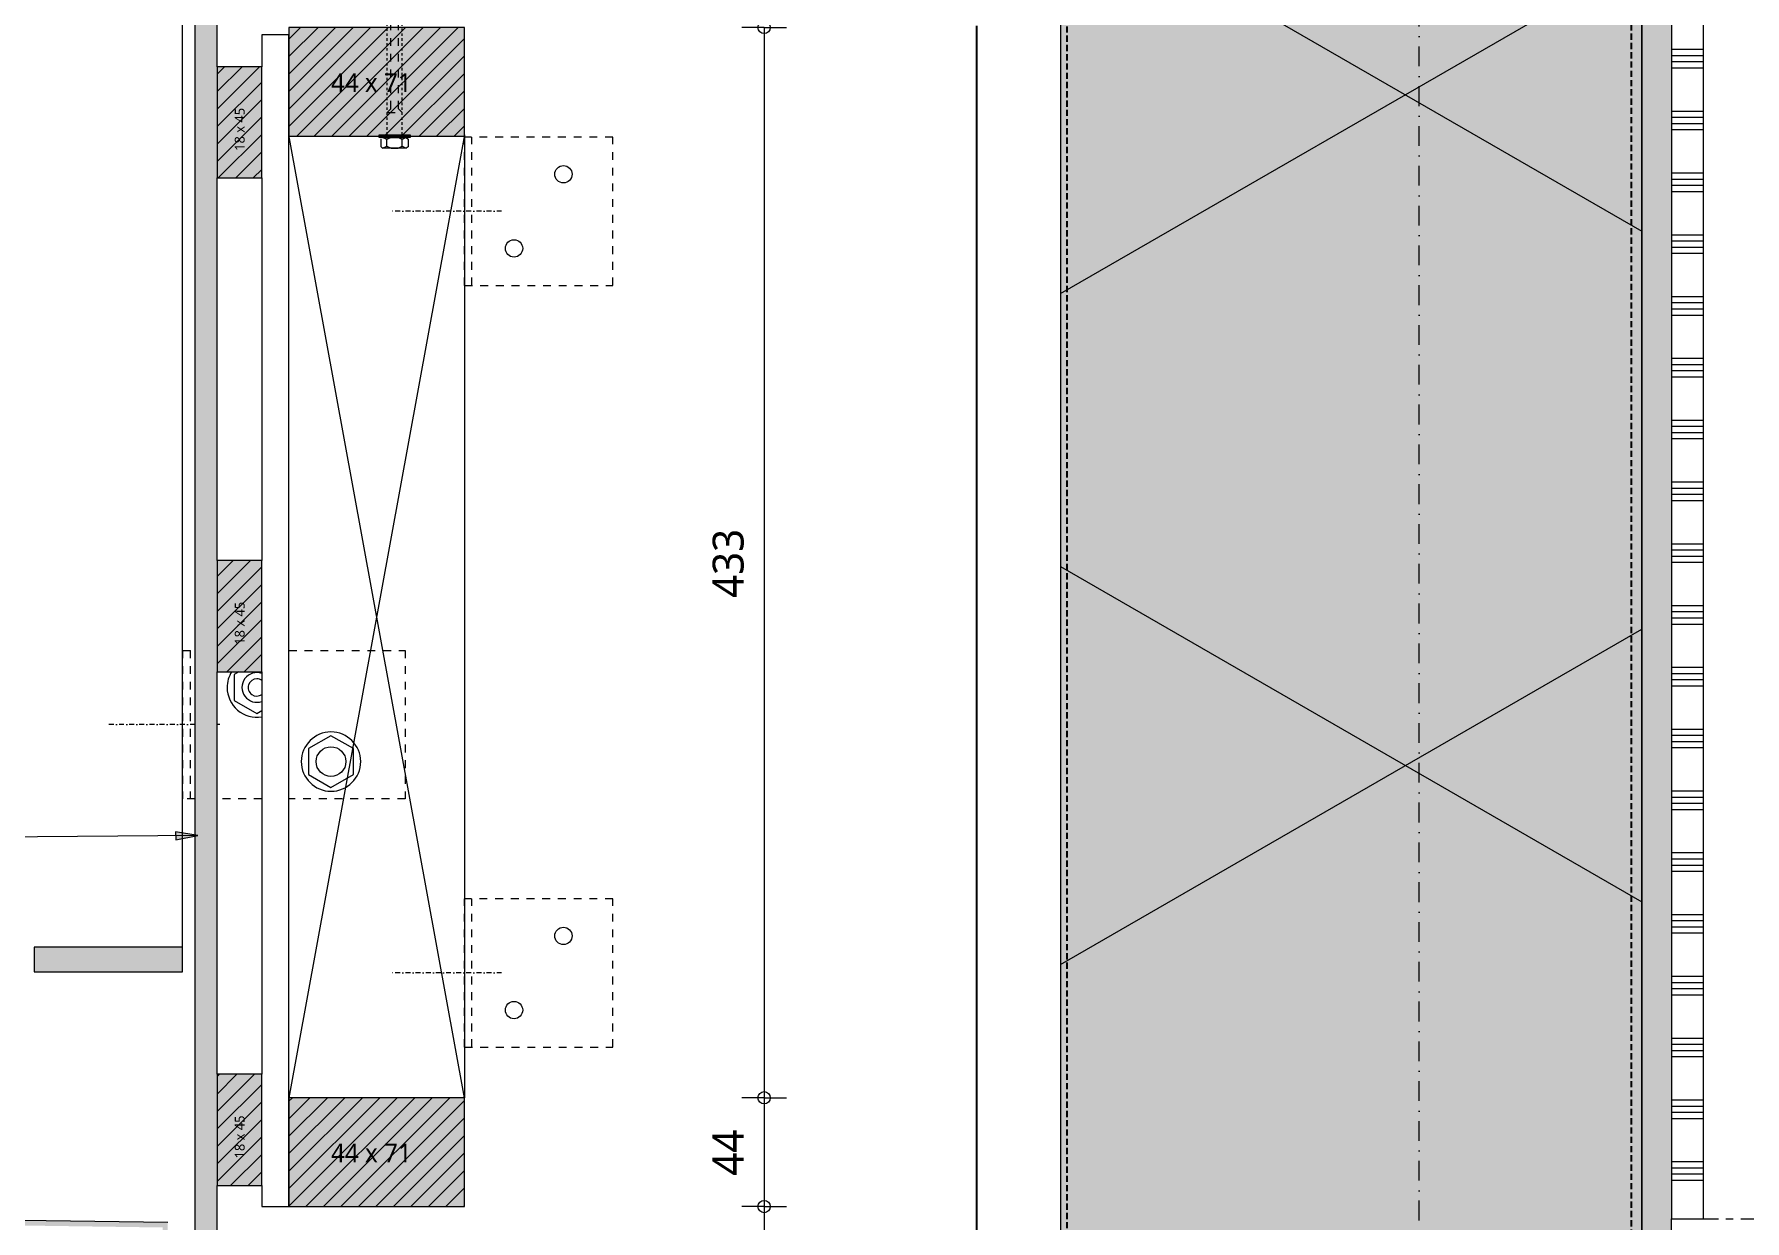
# Model space of a CAD drawing. Header units: millimetres. Extents: x -435 to 27166, y -19117 to 26500.
# Drawn here: x 7437 to 8128, y 10719 to 11199 of the extents above; entities that cross this region are included whole.
import ezdxf

# ---------------------------------------------------------------- set-up
doc = ezdxf.new("R2010")
doc.units = ezdxf.units.MM
for name, pattern in [('Dash', [6.35, 3.175, -3.175]), ('MV_center', [15, 6, -3, 3, -3]), ('MV_hidden', [3.75, 2.5, -1.25]), ('MV_stramien', [16, 8, -4, 0, -4]), ('Streep 1_1', [2, 1, -1]), ('Streep-stip _ detail', [4, 2, -1, 0, -1])]:
    doc.linetypes.add(name, pattern=pattern)
for name, color, linetype, lineweight in [('A-ANNO-DIMS', 211, 'Continuous', 13), ('A-ANNO-DIMS-5', 211, 'Continuous', 13), ('A-ANNO-NOTE', 131, 'Continuous', 18), ('A-DETL', 90, 'Continuous', 13), ('A-DETL-GENF', 92, 'Continuous', 18), ('A-DETL-GENF-HDLN', 1, 'Dash', 18), ('A-DETL-MEDM', 33, 'Continuous', 18), ('G-ANNO-TEXT', 231, 'Continuous', 13)]:
    doc.layers.add(name, color=color, linetype=linetype, lineweight=lineweight)
doc.styles.add('Segoe UI', font='segoeui.ttf', dxfattribs={"height": 7.5})
doc.styles.add('Segoe UI_1', font='segoeui.ttf', dxfattribs={"height": 4})
doc.styles.add('Segoe UI_3', font='segoeui.ttf', dxfattribs={"height": 12.5})
doc.dimstyles.new('2_5_mm_4', dxfattribs={"dimscale": 304.8, "dimtxt": 13.092049, "dimasz": 0.016404, "dimexe": 0.029528, "dimexo": 0.0625, "dimgap": 0.014764, "dimtad": 1, "dimdec": 0, "dimzin": 0, "dimdsep": 46, "dimtxsty": 'Segoe UI_3', "dimblk1": 'DOTBLANK', "dimblk2": 'DOTBLANK', "dimsah": 1, "dimcen": 0.09, "dimdle": 0.029528, "dimazin": 0, "dimtfac": 1, "dimtdec": 4, "dimtix": 1, "dimtmove": 0, "dimatfit": 3, "dimfxl": 0.029528, "dimfxlon": 1, "dimtvp": 1, "dimtfill": 1, "dimtolj": 1, "dimtzin": 0, "dimarcsym": 2})

# ---------------------------------------------------------------- blocks, each defined once
blk = doc.blocks.new('42 isolatie - Type 1-3763633-Details Appartement')
at = {"layer": 'A-DETL-GENF'}
blk.add_hatch(color=256, dxfattribs=at).paths.add_polyline_path([(0.28, -235.8), (819.28, -235.8), (819.28, -0.8), (0.28, -0.8), (0.28, -59.58)])
at = {"layer": 'A-DETL-GENF', "lineweight": 13}
h = blk.add_hatch(dxfattribs=at)
h.set_pattern_fill('FP_111', color=256, style=0, pattern_type=2)
h.set_pattern_definition([(300, (-1986.72, -235.79), (-203.516, -117.5), []), (240, (-1986.72, -235.79), (-203.516, 117.5), [])])
h.paths.add_polyline_path([(0.28, -235.8), (819.28, -235.8), (819.28, -0.8), (0.28, -0.8), (0.28, -59.58)])
at = {"layer": 'A-DETL-GENF'}
for p, q in [((819.28, -0.8), (0.28, -0.8)), ((0.28, -0.8), (0.28, -235.8)), ((819.28, -0.8), (0.28, -0.8)), ((819.28, -235.8), (819.28, -0.8)), ((0.28, -235.8), (819.28, -235.8)), ((0.28, -235.8), (130.42, -235.8))]:
    blk.add_line(p, q, dxfattribs=at)
blk = doc.blocks.new('00 moer a - M12-V97-Details Appartement')
at = {"layer": 'A-DETL-GENF'}
for p, q in [((-7.25, 6.32), (-9.09, 5.25)), ((-7.25, 6.32), (-9.09, 5.25)), ((-9.09, 5.25), (-9.09, -5.25)), ((-9.09, 5.25), (-9.09, -5.25)), ((-9.09, -5.25), (0, -10.5)), ((-9.09, -5.25), (0, -10.5)), ((0, -10.5), (2, -9.35)), ((0, -10.5), (2, -9.35))]:
    blk.add_line(p, q, dxfattribs=at)
for radius, start, end in [(12, 148.08881, 180), (12, 180, 279.65926), (6, 70, 290)]:
    blk.add_arc((0, 0), radius, start, end, dxfattribs=at)
blk = doc.blocks.new('30_L-anker plat - 90x60-V98-Details Appartement')
at = {"layer": 'A-DETL-GENF', "linetype": 'Streep-stip _ detail', "lineweight": 13}
for p, q in [((5, -5), (5, 30)), ((5, -15), (5, -14))]:
    blk.add_line(p, q, dxfattribs=at)
at = {"layer": 'A-DETL-GENF', "linetype": 'Dash'}
for p, q in [((-25, -5), (-25, 0)), ((35, 0), (-25, 0)), ((35, 0), (35, -5)), ((35, -3), (-25, -3)), ((-25, -32), (-25, -14)), ((-25, -90), (-25, -43)), ((35, -43), (35, -90)), ((35, -90), (-25, -90))]:
    blk.add_line(p, q, dxfattribs=at)
at = {"layer": 'A-DETL-GENF', "lineweight": 13}
for start, end in [(0, 217.51192), (324.4406, 0)]:
    blk.add_arc((20, -30), 3.5, start, end, dxfattribs=at)
blk = doc.blocks.new('00 moer a - M12-3186723-Details Appartement')
at = {"layer": 'A-DETL-GENF'}
for p, q in [((0, 10.5), (-9.09, 5.25)), ((0, 10.5), (-9.09, 5.25)), ((9.09, 5.25), (0, 10.5)), ((9.09, 5.25), (0, 10.5)), ((-9.09, 5.25), (-9.09, -5.25)), ((-9.09, 5.25), (-9.09, -5.25)), ((9.09, -5.25), (9.09, 5.25)), ((9.09, -5.25), (9.09, 5.25)), ((-9.09, -5.25), (0, -10.5)), ((-9.09, -5.25), (0, -10.5)), ((0, -10.5), (9.09, -5.25)), ((0, -10.5), (9.09, -5.25))]:
    blk.add_line(p, q, dxfattribs=at)
blk.add_circle((0, 0), 6, dxfattribs=at)
for start, end in [(360, 180), (180, 360)]:
    blk.add_arc((0, 0), 12, start, end, dxfattribs=at)
blk = doc.blocks.new('00 hout_rechthoekig_sls - Vuren Gewolmaniseerd 44x71-4309758-Details Appartement')
at = {"layer": 'A-DETL-GENF', "lineweight": 13}
blk.add_hatch(color=256, dxfattribs=at).paths.add_polyline_path([(0, 44), (0, 0), (71, 0), (71, 44)])
at = {"layer": 'A-DETL-MEDM', "lineweight": 13}
h = blk.add_hatch(dxfattribs=at)
h.set_pattern_fill('FP_116', color=256, style=0, pattern_type=2)
h.set_pattern_definition([(225, (7610.559, 10768.339), (3.535534, -3.535534), [])])
h.paths.add_polyline_path([(0, 44), (0, 0), (71, 0), (71, 44)])
at = {"layer": 'A-DETL-MEDM'}
for p, q in [((71, 44), (0, 44)), ((0, 44), (0, 0)), ((71, 44), (0, 44)), ((71, 0), (71, 44)), ((71, 0), (71, 44)), ((71, 0), (71, 44)), ((0, 0), (71, 0))]:
    blk.add_line(p, q, dxfattribs=at)
blk = doc.blocks.new('00 hout_rechthoekig_sls - Vuren Gewolmaniseerd 44x71-V99-Details Appartement')
at = {"layer": 'A-DETL-GENF', "lineweight": 13}
blk.add_hatch(color=256, dxfattribs=at).paths.add_polyline_path([(0, 44), (0, 0), (71, 0), (71, 44)])
at = {"layer": 'A-DETL-MEDM', "lineweight": 13}
h = blk.add_hatch(dxfattribs=at)
h.set_pattern_fill('FP_117', color=256, style=0, pattern_type=2)
h.set_pattern_definition([(225, (7610.559, 11201.339), (3.5355339, -3.5355339), [])])
h.paths.add_polyline_path([(0, 44), (0, 0), (71, 0), (71, 44)])
at = {"layer": 'A-DETL-MEDM'}
for p, q in [((71, 44), (0, 44)), ((0, 44), (0, 0)), ((71, 44), (0, 44)), ((71, 2.93), (71, 44)), ((71, 2.93), (71, 44)), ((71, 2.93), (71, 44)), ((0, 0), (71, 0)), ((71, 0), (71, 2.93)), ((71, 0), (71, 2.93)), ((71, 0), (71, 2.93))]:
    blk.add_line(p, q, dxfattribs=at)
blk = doc.blocks.new('00 bout s e1 - M6-4297824-Details Appartement')
at = {"layer": 'A-DETL-GENF'}
for p, q in [((-5.5, 4.91), (-4.96, 5.5)), ((-5.5, 4.91), (-4.71, 3.14)), ((-5.5, -4.71), (-5.5, 4.91)), ((-4.71, 3.14), (-5.5, 1.37)), ((-5.5, 1.37), (-5.5, -1.38)), ((-4.96, 5.5), (-1.69, 5.5)), ((-4.71, 3.14), (-1.96, 3.14)), ((-1.96, 3.14), (-1.18, 4.91)), ((-1.18, 1.37), (-1.96, 3.14)), ((-1.18, 0), (-1.18, 6.29)), ((-1.18, 6.29), (0, 6.29)), ((-1.18, 4.91), (-1.18, 0)), ((-1.18, -1.38), (-1.18, 1.37)), ((-1.18, -6.29), (-1.18, 0)), ((-1.18, 0), (-1.18, -4.71)), ((0, 6.29), (0, -6.29)), ((-5.5, -1.38), (-4.71, -3.04)), ((-4.71, -3.04), (-5.5, -4.71)), ((-4.98, -5.5), (-5.5, -4.71)), ((-1.76, -5.5), (-4.98, -5.5)), ((-4.71, -3.04), (-1.96, -3.04)), ((-1.96, -3.04), (-1.18, -1.38)), ((-1.18, -4.71), (-1.96, -3.04)), ((-1.18, -4.71), (-1.76, -5.5)), ((0, -6.29), (-1.18, -6.29))]:
    blk.add_line(p, q, dxfattribs=at)
at = {"layer": 'A-DETL-GENF', "linetype": 'Streep 1_1', "lineweight": 13}
for p, q in [((0, 3), (93, 3)), ((95, 1.5), (93, 3)), ((93, -3), (93, 3)), ((95, 1.5), (95, -1.5)), ((0, -3), (93, -3)), ((95, -1.5), (93, -3))]:
    blk.add_line(p, q, dxfattribs=at)
at = {"layer": 'A-DETL-GENF-HDLN'}
for p, q in [((9, 3), (10.5, 1.5)), ((9, 3), (9, -3)), ((10.5, 1.5), (93, 1.5)), ((9, -3), (10.5, -1.5)), ((10.5, -1.5), (93, -1.5))]:
    blk.add_line(p, q, dxfattribs=at)
blk = doc.blocks.new('30_L-anker plat - 60x60-3186721-Details Appartement')
at = {"layer": 'A-DETL-GENF', "linetype": 'Dash'}
for p, q in [((35, 60), (-25, 60)), ((-25, 60), (-25, 0)), ((35, 0), (35, 60)), ((35, 3), (-25, 3)), ((35, 0), (-25, 0))]:
    blk.add_line(p, q, dxfattribs=at)
at = {"layer": 'A-DETL-GENF', "linetype": 'Streep-stip _ detail', "lineweight": 13}
blk.add_line((5, 15), (5, -30), dxfattribs=at)
at = {"layer": 'A-DETL-GENF', "lineweight": 13}
for centre in [(-10, 40), (20, 20)]:
    blk.add_circle(centre, 3.5, dxfattribs=at)
blk = doc.blocks.new('00 hout_rechthoekig_sls - Vuren 18x45-4309759-Details Appartement')
at = {"layer": 'A-DETL-GENF', "lineweight": 13}
blk.add_hatch(color=256, dxfattribs=at).paths.add_polyline_path([(45, 0), (45, 18), (0, 18), (0, 0)])
at = {"layer": 'A-DETL-MEDM', "lineweight": 13}
h = blk.add_hatch(dxfattribs=at)
h.set_pattern_fill('FP_118', color=256, style=0, pattern_type=2)
h.set_pattern_definition([(135, (11185.473, -7510.559), (-3.5355339, -3.5355339), [])])
h.paths.add_polyline_path([(45, 0), (45, 18), (0, 18), (0, 0)])
at = {"layer": 'A-DETL-MEDM'}
for p, q in [((45, 18), (0, 18)), ((0, 18), (0, 0)), ((45, 18), (0, 18)), ((45, 0), (45, 18)), ((45, 0), (45, 18)), ((45, 0), (45, 18)), ((0, 0), (45, 0))]:
    blk.add_line(p, q, dxfattribs=at)
blk = doc.blocks.new('00 hout_rechthoekig_sls - Vuren 18x45-V100-Details Appartement')
at = {"layer": 'A-DETL-GENF', "lineweight": 13}
blk.add_hatch(color=256, dxfattribs=at).paths.add_polyline_path([(45, 0), (45, 18), (0, 18), (0, 0)])
at = {"layer": 'A-DETL-MEDM', "lineweight": 13}
h = blk.add_hatch(dxfattribs=at)
h.set_pattern_fill('FP_119', color=256, style=0, pattern_type=2)
h.set_pattern_definition([(135, (10985.655, -7510.559), (-3.5355339, -3.5355339), [])])
h.paths.add_polyline_path([(45, 0), (45, 18), (0, 18), (0, 0)])
at = {"layer": 'A-DETL-MEDM'}
for p, q in [((45, 18), (0, 18)), ((0, 18), (0, 0)), ((45, 18), (0, 18)), ((45, 0), (45, 18)), ((45, 0), (45, 18)), ((45, 0), (45, 18)), ((0, 0), (45, 0))]:
    blk.add_line(p, q, dxfattribs=at)
blk = doc.blocks.new('00 hout_rechthoekig_sls - Vuren 18x45-V101-Details Appartement')
at = {"layer": 'A-DETL-GENF', "lineweight": 13}
blk.add_hatch(color=256, dxfattribs=at).paths.add_polyline_path([(45, 0), (45, 18), (0, 18), (0, 0)])
at = {"layer": 'A-DETL-MEDM', "lineweight": 13}
h = blk.add_hatch(dxfattribs=at)
h.set_pattern_fill('FP_120', color=256, style=0, pattern_type=2)
h.set_pattern_definition([(135, (10777.843, -7510.559), (-3.535534, -3.535534), [])])
h.paths.add_polyline_path([(45, 0), (45, 18), (0, 18), (0, 0)])
at = {"layer": 'A-DETL-MEDM'}
for p, q in [((45, 18), (0, 18)), ((0, 18), (0, 0)), ((45, 18), (0, 18)), ((45, 0), (45, 18)), ((45, 0), (45, 18)), ((45, 0), (45, 18)), ((0, 0), (45, 0))]:
    blk.add_line(p, q, dxfattribs=at)
blk = doc.blocks.new('DIMBLOCK422-Details Appartement')
at = {"layer": 'A-ANNO-DIMS-5'}
for p, q in [((7731.69, 11201.34), (7722.69, 11201.34)), ((7731.69, 11201.34), (7731.69, 10768.34)), ((7731.69, 11201.34), (7740.69, 11201.34)), ((7731.69, 10768.34), (7722.69, 10768.34)), ((7731.69, 10768.34), (7740.69, 10768.34))]:
    blk.add_line(p, q, dxfattribs=at)
for centre in [(7731.69, 11201.34), (7731.69, 10768.34)]:
    blk.add_circle(centre, 2.5, dxfattribs=at)
at = {"layer": 'A-ANNO-DIMS-5', "color": 0, "insert": (7710.88, 10970.56), "char_height": 12.5, "width": 34.2774, "attachment_point": 1, "rotation": 90, "line_spacing_factor": 1.142579, "style": 'Segoe UI_3', "bg_fill": 3, "box_fill_scale": 1.25, "bg_fill_color": 9, "bg_fill_true_color": 13158600, "bg_fill_transparency": 0}
blk.add_mtext('433', dxfattribs=at)
blk = doc.blocks.new('_DotBlank')
at = {"color": 0, "linetype": 'ByBlock', "lineweight": -2}
blk.add_line((-0.5, 0), (-1, 0), dxfattribs=at)
blk.add_circle((0, 0), 0.5, dxfattribs=at)
blk = doc.blocks.new('DIMBLOCK423-Details Appartement')
at = {"layer": 'A-ANNO-DIMS-5'}
for p, q in [((7731.69, 10768.34), (7722.69, 10768.34)), ((7731.69, 10768.34), (7731.69, 10724.34)), ((7731.69, 10768.34), (7740.69, 10768.34)), ((7731.69, 10724.34), (7722.69, 10724.34)), ((7731.69, 10724.34), (7740.69, 10724.34))]:
    blk.add_line(p, q, dxfattribs=at)
for centre in [(7731.69, 10768.34), (7731.69, 10724.34)]:
    blk.add_circle(centre, 2.5, dxfattribs=at)
at = {"layer": 'A-ANNO-DIMS-5', "color": 0, "insert": (7710.88, 10736.82), "char_height": 12.5, "width": 22.8516, "attachment_point": 1, "rotation": 90, "line_spacing_factor": 1.142579, "style": 'Segoe UI_3', "bg_fill": 3, "box_fill_scale": 1.25, "bg_fill_color": 9, "bg_fill_true_color": 13158600, "bg_fill_transparency": 0}
blk.add_mtext('44', dxfattribs=at)
blk = doc.blocks.new('DIMBLOCK424-Details Appartement')
at = {"layer": 'A-ANNO-DIMS-5'}
for p, q in [((7731.69, 10724.34), (7722.69, 10724.34)), ((7731.69, 10724.34), (7731.69, 10534.34)), ((7731.69, 10724.34), (7740.69, 10724.34)), ((7731.69, 10534.34), (7722.69, 10534.34)), ((7731.69, 10534.34), (7740.69, 10534.34))]:
    blk.add_line(p, q, dxfattribs=at)
for centre in [(7731.69, 10724.34), (7731.69, 10534.34)]:
    blk.add_circle(centre, 2.5, dxfattribs=at)
at = {"layer": 'A-ANNO-DIMS-5', "color": 0, "insert": (7710.88, 10615.06), "char_height": 12.5, "width": 34.2774, "attachment_point": 1, "rotation": 90, "line_spacing_factor": 1.142579, "style": 'Segoe UI_3', "bg_fill": 3, "box_fill_scale": 1.25, "bg_fill_color": 9, "bg_fill_true_color": 13158600, "bg_fill_transparency": 0}
blk.add_mtext('190', dxfattribs=at)

msp = doc.modelspace()

# ---------------------------------------------------------------- hatches: boundary and pattern name
at = {"layer": 'A-DETL-GENF', "lineweight": 13}
h = msp.add_hatch(dxfattribs=at)
h.set_pattern_fill('FP_16', color=254, style=0, pattern_type=2)
h.set_pattern_definition([(0, (0, 10), (0, 25), []), (0, (0, 12.5), (0, 25), []), (0, (0, 15), (0, 25), []), (0, (0, 17.5), (0, 25), [])])
h.paths.add_polyline_path([(8098.56, 10719.34), (8111.56, 10719.34), (8111.56, 11529.34), (8098.56, 11529.34), (8098.56, 10802.48)])
h.paths.add_polyline_path([(8111.56, 11533.34), (8111.56, 11534.34), (8111.43, 11534.34)])
h = msp.add_hatch(dxfattribs=at)
h.set_pattern_fill('FP_11', color=254, style=0, pattern_type=2)
h.set_pattern_definition([(0, (0, 0), (0, 5), [50, 0]), (45, (0, 0), (5.0006592, 0), [7.071, -7.071]), (315, (0, 0), (5.0006592, 0), [7.071, -7.071])])
h.paths.add_polyline_path([(8098.56, 10634.34), (8098.56, 11529.34), (8086.56, 11529.34), (8086.56, 10634.34)])
h = msp.add_hatch(dxfattribs=at)
h.set_pattern_fill('FP_17', color=254, style=0, pattern_type=2)
h.set_pattern_definition([(0, (0, 0), (20.32, 5.08), [1.676, -13.564, 1.676, -13.564, -81.28]), (0, (0, 0), (20.32, 5.08), [-30.48, 1.676, -28.804, 1.676, -13.564, -35.56]), (0, (0, 0), (20.32, 5.08), [-76.2, 1.676, -8.484, 1.676, -23.724]), (120, (7.62, 2.54), (-14.559409, 15.0576362), [1.676, -13.564, 1.676, -13.564, -81.28]), (120, (7.62, 2.54), (-14.559409, 15.0576362), [-30.48, 1.676, -28.804, 1.676, -13.564, -35.56]), (120, (7.62, 2.54), (-14.559409, 15.0576362), [-76.2, 1.676, -8.484, 1.676, -23.724]), (240, (10.16, 12.7), (-5.760591, -20.1376362), [1.676, -13.564, 1.676, -13.564, -81.28]), (240, (10.16, 12.7), (-5.760591, -20.1376362), [-30.48, 1.676, -28.804, 1.676, -13.564, -35.56]), (240, (10.16, 12.7), (-5.760591, -20.1376362), [-76.2, 1.676, -8.484, 1.676, -23.724])])
h.paths.add_polyline_path([(7510.56, 10704.34), (7510.56, 11464.95), (7501.56, 11464.95), (7501.56, 10704.34)])
at = {"layer": 'A-DETL-GENF'}
for color, points in [(7, [(7436.56, 10819.34), (7496.56, 10819.34), (7496.56, 10829.34), (7436.56, 10829.34)]), (9, [(7490.56, 10685.87), (7490.56, 10717.84), (7365.73, 10719.61), (7364.01, 10693.79), (7376.56, 10695.44), (7376.3, 10697.42), (7366.17, 10696.09), (7367.6, 10717.58), (7488.56, 10715.87), (7488.56, 10685.87)])]:
    msp.add_hatch(color=color, dxfattribs=at).paths.add_polyline_path(points)
at = {"layer": 'G-ANNO-TEXT'}
msp.add_hatch(color=1, dxfattribs=at).paths.add_polyline_path([(7502.77, 10874.39), (7493.75, 10875.9), (7493.78, 10872.73)])

# ---------------------------------------------------------------- linework, layer by layer
at = {"layer": 'A-DETL', "linetype": 'MV_stramien', "lineweight": 18}
msp.add_line((7996.56, 10654.35), (7996.56, 11962.35), dxfattribs=at)
at = {"layer": 'A-DETL', "lineweight": 18}
for p, q in [((7496.56, 10829.34), (7496.56, 11694.34)), ((8098.56, 11529.34), (8098.56, 10719.34)), ((8111.56, 10719.34), (8111.56, 11529.34)), ((8086.56, 11491.34), (8086.56, 10634.34)), ((7501.56, 11464.95), (7501.56, 10704.34)), ((7510.56, 11185.47), (7510.56, 11464.95)), ((7539.56, 11198.41), (7528.56, 11198.41)), ((7528.56, 11198.41), (7528.56, 11185.47)), ((7539.56, 10724.34), (7539.56, 11198.41)), ((7610.56, 10768.34), (7539.56, 11157.97)), ((7610.56, 11157.97), (7539.56, 10768.34)), ((7610.56, 11157.97), (7610.56, 10768.34)), ((7510.56, 10985.65), (7510.56, 11140.47)), ((7528.56, 11140.47), (7528.56, 10985.65)), ((7510.56, 10777.84), (7510.56, 10940.65)), ((7528.56, 10940.65), (7528.56, 10777.84)), ((7496.56, 10829.34), (7436.56, 10829.34)), ((7436.56, 10829.34), (7436.56, 10819.34)), ((7496.56, 10819.34), (7496.56, 10829.34)), ((7436.56, 10819.34), (7496.56, 10819.34)), ((7510.56, 10704.34), (7510.56, 10732.84)), ((7528.56, 10732.84), (7528.56, 10724.34)), ((7528.56, 10724.34), (7539.56, 10724.34)), ((7490.56, 10717.84), (7365.73, 10719.61)), ((8098.56, 10634.34), (8098.56, 10719.34)), ((8098.56, 10719.34), (8111.56, 10719.34))]:
    msp.add_line(p, q, dxfattribs=at)
at = {"layer": 'A-DETL', "linetype": 'MV_hidden', "lineweight": 25}
for p, q in [((7854.06, 11498.05), (7854.06, 10417.98)), ((8082.21, 11491.34), (8082.21, 10639.34))]:
    msp.add_line(p, q, dxfattribs=at)
at = {"layer": 'A-DETL', "lineweight": 25}
msp.add_line((7817.56, 11201.97), (7817.56, 10534.34), dxfattribs=at)
at = {"layer": 'A-DETL', "linetype": 'MV_center', "lineweight": 18}
msp.add_line((8111.56, 10719.34), (8481.16, 10719.34), dxfattribs=at)
at = {"layer": 'G-ANNO-TEXT', "color": 10}
for p, q in [((7502.77, 10874.39), (7179.48, 10871.74)), ((7502.77, 10874.39), (7493.75, 10875.9)), ((7493.75, 10875.9), (7493.78, 10872.73)), ((7493.78, 10872.73), (7502.77, 10874.39))]:
    msp.add_line(p, q, dxfattribs=at)

# ---------------------------------------------------------------- block references
at = {"layer": 'A-DETL-GENF', "rotation": 89.99999999999513}
msp.add_blockref('42 isolatie - Type 1-3763633-Details Appartement', (7850.76, 10672.06), dxfattribs=at)
at = {"layer": 'A-DETL-GENF', "linetype": 'Streep-stip _ detail', "lineweight": 13}
for name, p, rotation in [('30_L-anker plat - 60x60-3186721-Details Appartement', (7610.56, 11131.97), 270.0000000000006), ('30_L-anker plat - 90x60-V98-Details Appartement', (7496.56, 10914.34), 89.99999999999969), ('30_L-anker plat - 60x60-3186721-Details Appartement', (7610.56, 10823.84), 270.0000000000006)]:
    msp.add_blockref(name, p, dxfattribs=dict(at, rotation=rotation))
at = {"layer": 'A-DETL-GENF'}
for name, p in [('00 moer a - M12-V97-Details Appartement', (7526.56, 10934.34)), ('00 moer a - M12-3186723-Details Appartement', (7556.56, 10904.34))]:
    msp.add_blockref(name, p, dxfattribs=at)
at = {"layer": 'A-DETL-GENF-HDLN', "rotation": 89.99999999999996}
msp.add_blockref('00 bout s e1 - M6-4297824-Details Appartement', (7582.31, 11157.97), dxfattribs=at)
at = {"layer": 'A-DETL-MEDM', "lineweight": 13}
for name, p, rotation in [('00 hout_rechthoekig_sls - Vuren Gewolmaniseerd 44x71-V99-Details Appartement', (7610.56, 11201.34), 180), ('00 hout_rechthoekig_sls - Vuren 18x45-4309759-Details Appartement', (7510.56, 11185.47), 270.0000000000067), ('00 hout_rechthoekig_sls - Vuren 18x45-V100-Details Appartement', (7510.56, 10985.65), 270.0000000000067), ('00 hout_rechthoekig_sls - Vuren 18x45-V101-Details Appartement', (7510.56, 10777.84), 270.0000000000067), ('00 hout_rechthoekig_sls - Vuren Gewolmaniseerd 44x71-4309758-Details Appartement', (7610.56, 10768.34), 180)]:
    msp.add_blockref(name, p, dxfattribs=dict(at, rotation=rotation))

# ---------------------------------------------------------------- texts
at = {"layer": 'A-ANNO-NOTE', "lineweight": 13, "char_height": 7.5, "width": 40.4852, "attachment_point": 1, "style": 'Segoe UI'}
for insert in [(7556.57, 11182.78), (7556.57, 10749.78)]:
    msp.add_mtext('44 x 71', dxfattribs=dict(at, insert=insert))
at = {"layer": 'A-ANNO-NOTE', "lineweight": 13, "char_height": 4, "width": 23.6498, "attachment_point": 1, "rotation": 90, "style": 'Segoe UI_1'}
for insert in [(7517.65, 11151.43), (7517.65, 10951.61), (7517.65, 10743.8)]:
    msp.add_mtext('18 x 45', dxfattribs=dict(at, insert=insert))

# ---------------------------------------------------------------- dimensions: what is measured, and where the dimension line sits
at = {"layer": 'A-ANNO-DIMS'}
dim = msp.add_linear_dim(base=(7731.69, 10768.34), p1=(7740.69, 11201.34), p2=(7722.69, 10768.34), angle=90, dimstyle='2_5_mm_4', override={"dimpost": '<>', "dimfxl": 433.373972}, dxfattribs=at)
dim.commit()
dim.dimension.update_dxf_attribs({"geometry": 'DIMBLOCK422-Details Appartement', "text_midpoint": (7720.73, 10984.84)})

# ---------------------------------------------------------------- next in the draw order: dimensions: what is measured, and where the dimension line sits
dim = msp.add_linear_dim(base=(7731.69, 10724.34), p1=(7722.69, 10768.34), p2=(7722.69, 10724.34), angle=90, dimstyle='2_5_mm_4', override={"dimpost": '<>', "dimfxl": 44}, dxfattribs=at)
dim.commit()
dim.dimension.update_dxf_attribs({"geometry": 'DIMBLOCK423-Details Appartement', "text_midpoint": (7720.94, 10746.34)})

# ---------------------------------------------------------------- next in the draw order: dimensions: what is measured, and where the dimension line sits
dim = msp.add_linear_dim(base=(7731.69, 10534.34), p1=(7722.69, 10724.34), p2=(7740.69, 10534.34), angle=90, dimstyle='2_5_mm_4', override={"dimpost": '<>', "dimfxl": 190.850727}, dxfattribs=at)
dim.commit()
dim.dimension.update_dxf_attribs({"geometry": 'DIMBLOCK424-Details Appartement', "text_midpoint": (7720.69, 10629.34)})

doc.saveas('drawing.dxf')
